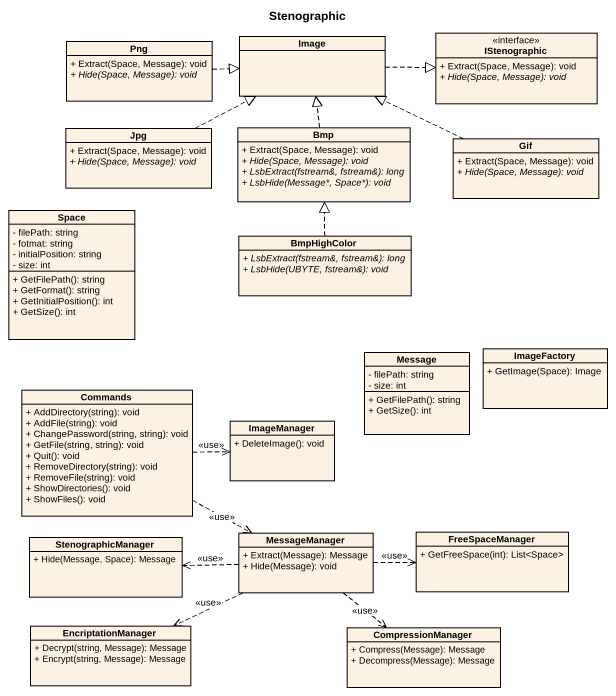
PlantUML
@startuml
title Stenographic
hide circle
hide empty members
skinparam classAttributeIconSize 0
class Png {
  + Extract(Space, Message): void
  {abstract} + Hide(Space, Message): void
}
class Image
class IStenographic <<interface>> {
  + Extract(Space, Message): void
  {abstract} + Hide(Space, Message): void
}
class Jpg {
  + Extract(Space, Message): void
  {abstract} + Hide(Space, Message): void
}
class Bmp {
  + Extract(Space, Message): void
  {abstract} + Hide(Space, Message): void
  {abstract} + LsbExtract(fstream&, fstream&): long
  {abstract} + LsbHide(Message*, Space*): void
}
class Gif {
  + Extract(Space, Message): void
  {abstract} + Hide(Space, Message): void
}
class Space {
  - filePath: string
  - fotmat: string
  - initialPosition: string
  - size: int
  + GetFilePath(): string
  + GetFormat(): string
  + GetInitialPosition(): int
  + GetSize(): int
}
class BmpHighColor {
  {abstract} + LsbExtract(fstream&, fstream&): long
  {abstract} + LsbHide(UBYTE, fstream&): void
}
class Message {
  - filePath: string
  - size: int
  + GetFilePath(): string
  + GetSize(): int
}
class ImageFactory {
  + GetImage(Space): Image
}
class Commands {
  + AddDirectory(string): void
  + AddFile(string): void
  + ChangePassword(string, string): void
  + GetFile(string, string): void
  + Quit(): void
  + RemoveDirectory(string): void
  + RemoveFile(string): void
  + ShowDirectories(): void
  + ShowFiles(): void
}
class ImageManager {
  + DeleteImage(): void
}
class StenographicManager {
  + Hide(Message, Space): Message
}
class MessageManager {
  + Extract(Message): Message
  + Hide(Message): void
}
class FreeSpaceManager {
  + GetFreeSpace(int): List<Space>
}
class EncriptationManager {
  + Decrypt(string, Message): Message
  + Encrypt(string, Message): Message
}
class CompressionManager {
  + Compress(Message): Message
  + Decompress(Message): Message
}
Png .right.|> Image
Image .right.|> IStenographic
Jpg .right.|> Image
Bmp .up.|> Image
Gif .left.|> Image
BmpHighColor .up.|> Bmp
Commands .right.> ImageManager : <<use>>
Commands .right.> MessageManager : <<use>>
MessageManager .left.> StenographicManager : <<use>>
MessageManager .right.> FreeSpaceManager : <<use>>
MessageManager .left.> EncriptationManager : <<use>>
MessageManager ..> CompressionManager : <<use>>
@enduml
